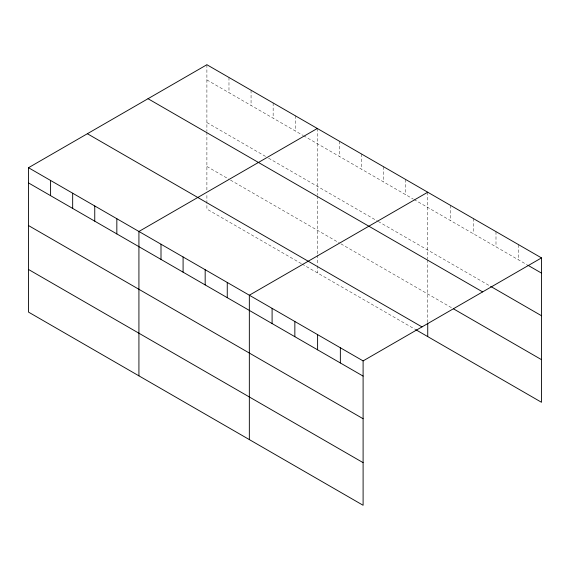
<?xml version="1.0" encoding="UTF-8"?>
<svg xmlns="http://www.w3.org/2000/svg" width="570" height="570" viewBox="0 0 570 570"><rect width="100%" height="100%" fill="white"/><g stroke="black" fill="none" stroke-linecap="round" stroke-linejoin="round"><path stroke-width="0.43" stroke-dasharray="2.85 2.14" d="M206.896 79.928L302.841 135.325M303.603 135.76L413.264 199.072M414.027 199.514L527.086 264.786M206.896 122.55L265.527 156.408M268.577 158.168L377.475 221.039M378.238 221.474L489.929 285.962M206.896 166.476L228.976 179.222M230.501 180.099L339.399 242.977M340.917 243.853L452.003 307.985M301.323 263.618L206.896 209.097L206.896 193.999M302.086 264.06L414.789 329.125M518.75 244.772L518.75 259.97M495.993 231.634L495.993 246.839M473.243 218.495L473.243 233.7M450.485 205.357L450.485 220.561M427.735 192.225L427.735 258.837M427.735 259.713L427.735 322.392M405.648 179.472L405.648 194.676M383.567 166.725L383.567 181.93M361.48 153.971L361.48 169.176M339.399 141.225L339.399 156.429M317.312 128.471L317.312 195.09M317.312 195.966L317.312 254.199M317.312 255.089L317.312 264.858M317.312 265.748L317.312 272.852M295.232 115.724L295.232 130.929M273.144 102.971L273.144 118.175M251.064 90.224L251.064 105.429M228.976 77.47L228.976 92.675M206.896 64.724L206.896 131.335M206.896 132.219L206.896 190.451"/><path stroke-width="0.85" d="M28.5 167.715L363.104 360.903L363.104 505.276L28.5 312.096L28.5 167.715L206.896 64.724L541.5 257.904L541.5 402.285L415.551 329.567M317.312 128.471L138.923 231.47L138.923 375.844M427.735 192.225L249.339 295.217L249.339 439.598M363.104 360.903L541.5 257.904M527.849 265.228L541.5 273.108M490.684 286.397L541.5 315.737M148.022 98.71L482.633 291.897M453.521 308.862L541.5 359.656M87.367 133.729L421.978 326.909M28.5 182.92L363.104 376.1M28.5 225.549L363.104 418.729M28.5 269.467L363.104 462.648M427.735 323.283L427.735 336.599M340.354 347.764L340.354 362.969M317.604 334.626L317.604 349.83M294.847 321.487L294.847 336.692M272.097 308.356L272.097 323.56M227.259 282.471L227.259 297.668M205.171 269.717L205.171 284.922M183.091 256.97L183.091 272.168M161.004 244.216L161.004 259.421M116.836 218.716L116.836 233.921M94.755 205.969L94.755 221.167M72.668 193.216L72.668 208.421M50.587 180.469L50.587 195.667"/></g></svg>
